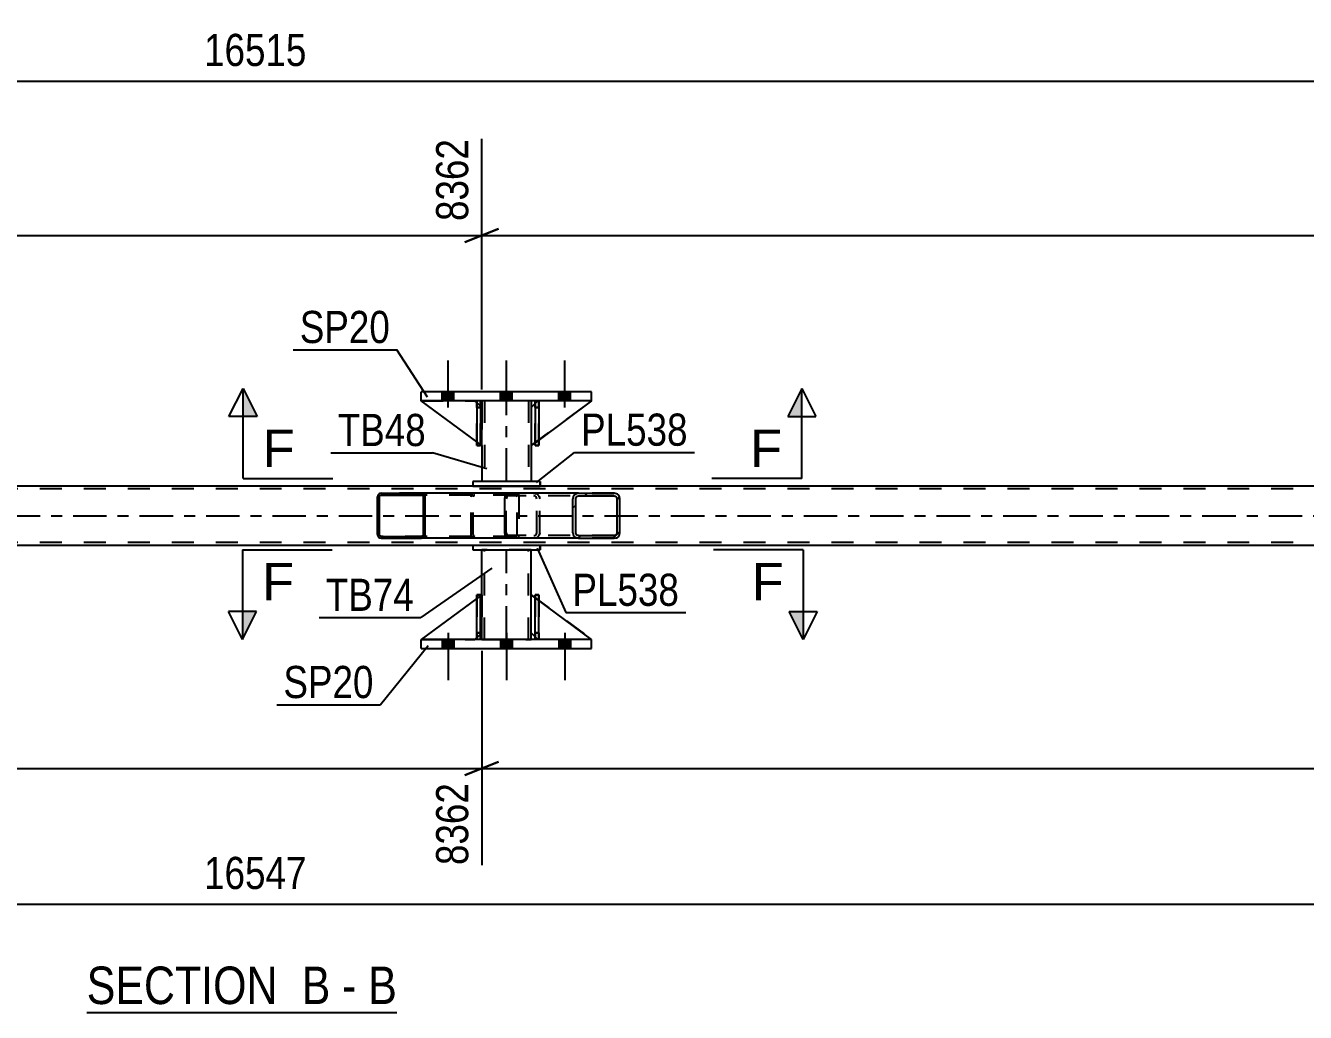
# Model space of a CAD drawing. Header units: millimetres. Extents: x -80 to 761, y -429 to 165.
# Drawn here: x 314.9 to 428.9, y -264.5 to -176.5 of the extents above; entities that cross this region are included whole.
import ezdxf

# ---------------------------------------------------------------- set-up
doc = ezdxf.new("R2010")
doc.units = ezdxf.units.MM
doc.linetypes.add('DXK_LINE_DOT2', pattern=[3.9198, 1.9599, -1.9599])
doc.linetypes.add('DXK_LINE_DOT3', pattern=[5.9187, 2.979, -0.9799, 0.9799, -0.9799])
doc.styles.add('Arial', font='ARIAL.TTF', dxfattribs={"height": 0.2})
doc.styles.add('Arial Narrow', font='ARIALN.TTF', dxfattribs={"height": 0.2})

# ---------------------------------------------------------------- blocks, each defined once
blk = doc.blocks.new('Unknown-814185468-12 - 5375')
at = {"color": 6, "linetype": 'Continuous'}
blk.add_line((320.31, -264.47), (347.96, -264.47), dxfattribs=at)
at = {"color": 0, "linetype": 'Continuous'}
for points in [[(338.42, -263.72), (338.42, -260.22), (320.31, -260.22), (320.31, -263.72)], [(342.02, -263.72), (342.02, -260.22), (339.47, -260.22), (339.47, -263.72)], [(344.35, -263.72), (344.35, -260.22), (343.07, -260.22), (343.07, -263.72)], [(347.96, -263.72), (347.96, -260.22), (345.4, -260.22), (345.4, -263.72)]]:
    blk.add_wipeout(points, dxfattribs=at)
at = {"color": 7, "linetype": 'Continuous', "style": 'Arial Narrow'}
for s, p in [('SECTION ', (320.31, -263.72)), ('B', (339.47, -263.72)), ('B', (345.4, -263.72)), ('-', (343.07, -263.72))]:
    blk.add_text(s, height=3.34, dxfattribs=at).set_placement(p)
blk = doc.blocks.new('Part-814185468-5410 - 5375')
at = {"color": 7, "linetype": 'DXK_LINE_DOT2'}
for p, q in [((355.51, -227.24), (350.11, -231.24)), ((355.51, -230.64), (355.51, -227.24)), ((355.51, -227.24), (355.51, -230.64)), ((350.11, -231.24), (354.91, -231.24)), ((354.91, -231.24), (355.51, -230.64)), ((355.51, -230.64), (354.91, -231.24)), ((355.51, -230.64), (355.51, -230.64))]:
    blk.add_line(p, q, dxfattribs=at)
blk = doc.blocks.new('Part-814185468-5475 - 5375')
at = {"color": 7, "linetype": 'DXK_LINE_DOT2'}
for p, q in [((355.39, -227.24), (355.07, -227.24)), ((355.07, -230.64), (355.07, -227.24)), ((355.07, -231.24), (355.07, -227.24)), ((355.39, -227.24), (355.39, -230.64)), ((355.39, -231.24), (355.39, -227.24)), ((355.39, -230.64), (355.07, -230.64)), ((355.07, -231.24), (355.07, -230.64)), ((355.39, -231.24), (355.07, -231.24)), ((355.39, -230.64), (355.39, -231.24)), ((355.39, -231.24), (355.39, -231.24))]:
    blk.add_line(p, q, dxfattribs=at)
blk = doc.blocks.new('Part-814185468-5414 - 5375')
at = {"linetype": 'Continuous'}
h = blk.add_hatch(dxfattribs=at)
h.set_pattern_fill('', scale=0.7, style=0, pattern_type=0)
h.set_pattern_definition([(45, (367.787, -218.5008), (-1.57154, 1.57154), [])])
h.paths.add_polyline_path([(367.83, -218.68), (367.79, -218.5), (367.68, -218.35), (367.51, -218.24), (367.32, -218.2), (364.14, -218.2), (363.95, -218.24), (363.78, -218.35), (363.67, -218.5), (363.64, -218.68), (363.64, -221.72), (363.67, -221.91), (363.78, -222.06), (363.95, -222.17), (364.14, -222.2), (367.32, -222.2), (367.51, -222.17), (367.68, -222.06), (367.79, -221.91), (367.83, -221.72)])
h.paths.add_polyline_path([(367.55, -221.82), (367.5, -221.89), (367.42, -221.95), (367.32, -221.96), (364.14, -221.96), (364.04, -221.95), (363.96, -221.89), (363.91, -221.82), (363.89, -221.72), (363.89, -218.68), (363.91, -218.59), (363.96, -218.51), (364.04, -218.46), (364.14, -218.44), (367.32, -218.44), (367.42, -218.46), (367.5, -218.51), (367.55, -218.59), (367.57, -218.68), (367.57, -221.72)])
at = {"color": 2, "linetype": 'Continuous'}
for p, q in [((357.57, -218.68), (357.59, -218.5)), ((357.57, -221.72), (357.57, -218.68)), ((357.59, -218.5), (357.65, -218.35)), ((357.65, -218.35), (357.73, -218.24)), ((357.73, -218.24), (357.84, -218.2)), ((364.14, -218.2), (357.84, -218.2)), ((363.67, -218.5), (363.64, -218.68)), ((363.64, -221.72), (363.64, -218.68)), ((363.89, -218.68), (363.91, -218.59)), ((363.89, -221.72), (363.89, -218.68)), ((363.91, -218.59), (363.96, -218.51)), ((364.14, -218.2), (363.95, -218.24)), ((363.96, -218.51), (364.04, -218.46)), ((364.04, -218.46), (364.14, -218.44)), ((364.14, -218.2), (367.32, -218.2)), ((364.14, -218.44), (367.32, -218.44)), ((367.51, -218.24), (367.32, -218.2)), ((367.32, -218.44), (367.42, -218.46)), ((367.42, -218.46), (367.5, -218.51)), ((367.5, -218.51), (367.55, -218.59)), ((367.55, -218.59), (367.57, -218.68)), ((367.57, -221.72), (367.57, -218.68)), ((367.83, -218.68), (367.79, -218.5)), ((367.83, -221.72), (367.83, -218.68)), ((357.59, -221.91), (357.57, -221.72)), ((357.65, -222.06), (357.59, -221.91)), ((357.73, -222.17), (357.65, -222.06)), ((357.84, -222.2), (357.73, -222.17)), ((364.14, -222.2), (357.84, -222.2)), ((363.64, -221.72), (363.67, -221.91)), ((363.91, -221.82), (363.89, -221.72)), ((363.96, -221.89), (363.91, -221.82)), ((363.95, -222.17), (364.14, -222.2)), ((364.04, -221.95), (363.96, -221.89)), ((364.14, -221.96), (364.04, -221.95)), ((364.14, -221.96), (367.32, -221.96)), ((364.14, -222.2), (367.32, -222.2)), ((367.42, -221.95), (367.32, -221.96)), ((367.32, -222.2), (367.51, -222.17)), ((367.5, -221.89), (367.42, -221.95)), ((367.55, -221.82), (367.5, -221.89)), ((367.57, -221.72), (367.55, -221.82)), ((367.79, -221.91), (367.83, -221.72))]:
    blk.add_line(p, q, dxfattribs=at)
at = {"color": 7, "linetype": 'DXK_LINE_DOT2'}
for p, q in [((357.71, -218.59), (357.7, -218.68)), ((357.7, -221.72), (357.7, -218.68)), ((357.74, -218.51), (357.71, -218.59)), ((357.79, -218.46), (357.74, -218.51)), ((357.84, -218.44), (357.79, -218.46)), ((367.32, -218.44), (357.84, -218.44)), ((358.83, -218.44), (358.83, -218.2)), ((360.17, -218.2), (360.36, -218.24)), ((360.27, -218.46), (360.17, -218.44)), ((360.35, -218.51), (360.27, -218.46)), ((360.4, -218.59), (360.35, -218.51)), ((360.42, -218.68), (360.4, -218.59)), ((360.42, -221.72), (360.42, -218.68)), ((360.64, -218.5), (360.68, -218.68)), ((360.68, -221.72), (360.68, -218.68)), ((367.32, -218.2), (364.14, -218.2)), ((357.7, -221.72), (357.71, -221.82)), ((357.71, -221.82), (357.74, -221.89)), ((357.74, -221.89), (357.79, -221.95)), ((357.79, -221.95), (357.84, -221.96)), ((367.32, -221.96), (357.84, -221.96)), ((358.83, -222.2), (358.83, -221.96)), ((360.17, -221.96), (360.27, -221.95)), ((360.36, -222.17), (360.17, -222.2)), ((360.27, -221.95), (360.35, -221.89)), ((360.35, -221.89), (360.4, -221.82)), ((360.4, -221.82), (360.42, -221.72)), ((360.68, -221.72), (360.64, -221.91)), ((367.32, -222.2), (364.14, -222.2))]:
    blk.add_line(p, q, dxfattribs=at)
for centre, start, end in [((360.19, -218.7), 23.8494, 68.8059), ((360.19, -221.71), 291.1941, 336.1506)]:
    blk.add_arc(centre, 0.492, start, end, dxfattribs=at)
at = {"color": 2, "linetype": 'Continuous'}
for centre, start, end in [((364.12, -218.7), 111.1941, 156.1506), ((367.34, -218.7), 23.8494, 68.8059), ((364.12, -221.71), 203.8494, 248.8059), ((367.34, -221.71), 291.1941, 336.1506)]:
    blk.add_arc(centre, 0.492, start, end, dxfattribs=at)
blk = doc.blocks.new('Part-814185468-5417 - 5375')
at = {"color": 2, "linetype": 'Continuous'}
for p, q in [((355.07, -227.58), (350.11, -231.24)), ((355.51, -227.24), (355.39, -227.34)), ((355.51, -230.64), (355.51, -227.24)), ((355.07, -231.09), (354.91, -231.24)), ((355.51, -230.64), (355.39, -230.77)), ((355.51, -230.64), (355.51, -230.64))]:
    blk.add_line(p, q, dxfattribs=at)
at = {"color": 7, "linetype": 'DXK_LINE_DOT2'}
for p, q in [((355.39, -227.34), (355.07, -227.58)), ((355.51, -230.64), (355.51, -227.24)), ((350.11, -231.24), (354.91, -231.24)), ((355.51, -230.64), (354.91, -231.24)), ((355.39, -230.77), (355.07, -231.09))]:
    blk.add_line(p, q, dxfattribs=at)
blk = doc.blocks.new('Part-814185468-5418 - 5375')
at = {"color": 7, "linetype": 'DXK_LINE_DOT2'}
for p, q in [((359.91, -230.64), (359.91, -227.24)), ((359.91, -227.24), (365.31, -231.24)), ((360.51, -231.24), (359.91, -230.64)), ((365.31, -231.24), (360.51, -231.24))]:
    blk.add_line(p, q, dxfattribs=at)
blk = doc.blocks.new('Part-814185468-5419 - 5375')
at = {"color": 2, "linetype": 'Continuous'}
for p, q in [((359.91, -230.64), (359.91, -227.24)), ((360.27, -227.51), (359.91, -227.24)), ((365.31, -231.24), (360.59, -227.74)), ((360.27, -231), (359.91, -230.64))]:
    blk.add_line(p, q, dxfattribs=at)
at = {"color": 7, "linetype": 'DXK_LINE_DOT2'}
for p, q in [((360.59, -227.74), (360.27, -227.51)), ((360.51, -231.24), (360.27, -231)), ((365.31, -231.24), (360.51, -231.24)), ((365.31, -231.24), (365.31, -231.24)), ((365.31, -231.24), (365.31, -231.24))]:
    blk.add_line(p, q, dxfattribs=at)
blk = doc.blocks.new('Part-814185468-5488 - 5375')
at = {"color": 7, "linetype": 'DXK_LINE_DOT2'}
for p, q in [((355.07, -210.55), (355.07, -209.95)), ((355.07, -209.95), (355.07, -209.95)), ((355.07, -209.95), (355.07, -213.95)), ((355.39, -209.95), (355.07, -209.95)), ((355.07, -213.95), (355.07, -210.55)), ((355.07, -210.55), (355.39, -210.55)), ((355.39, -210.55), (355.39, -209.95)), ((355.39, -213.95), (355.39, -209.95)), ((355.39, -210.55), (355.39, -213.95)), ((355.07, -213.95), (355.39, -213.95))]:
    blk.add_line(p, q, dxfattribs=at)
blk = doc.blocks.new('Part-814185468-5424 - 5375')
at = {"color": 2, "linetype": 'Continuous'}
for p, q in [((350.11, -232.04), (350.11, -231.24)), ((365.31, -231.24), (350.11, -231.24)), ((365.31, -232.04), (365.31, -231.24)), ((350.11, -232.04), (365.31, -232.04))]:
    blk.add_line(p, q, dxfattribs=at)
at = {"color": 7, "linetype": 'DXK_LINE_DOT2'}
for p, q in [((350.11, -232.04), (350.11, -231.24)), ((365.31, -232.04), (365.31, -231.24))]:
    blk.add_line(p, q, dxfattribs=at)
blk = doc.blocks.new('Part-814185468-5429 - 5375')
at = {"color": 2, "linetype": 'Continuous'}
for p, q in [((350.11, -209.95), (350.11, -209.15)), ((365.31, -209.15), (350.11, -209.15)), ((365.31, -209.95), (365.31, -209.15)), ((365.31, -209.95), (350.11, -209.95))]:
    blk.add_line(p, q, dxfattribs=at)
at = {"color": 7, "linetype": 'DXK_LINE_DOT2'}
for p, q in [((350.11, -209.95), (350.11, -209.15)), ((365.31, -209.95), (365.31, -209.15))]:
    blk.add_line(p, q, dxfattribs=at)
blk = doc.blocks.new('Part-814185468-5436 - 5375')
at = {"color": 2, "linetype": 'Continuous'}
for p, q in [((355.39, -209.95), (355.07, -209.95)), ((355.07, -209.95), (355.07, -213.95)), ((355.39, -209.95), (355.39, -209.95)), ((355.39, -209.95), (355.39, -213.95)), ((355.39, -213.95), (355.07, -213.95))]:
    blk.add_line(p, q, dxfattribs=at)
at = {"color": 7, "linetype": 'DXK_LINE_DOT2'}
for p, q in [((355.07, -210.55), (355.07, -209.95)), ((355.39, -210.55), (355.07, -210.55)), ((355.07, -210.55), (355.07, -213.95)), ((355.39, -210.55), (355.39, -209.95)), ((355.39, -209.95), (355.39, -209.95)), ((355.39, -213.95), (355.39, -210.55))]:
    blk.add_line(p, q, dxfattribs=at)
blk = doc.blocks.new('Part-814185468-5441 - 5375')
at = {"color": 2, "linetype": 'Continuous'}
for p, q in [((355.51, -227.24), (355.51, -223.24)), ((359.91, -227.24), (359.91, -223.24)), ((355.51, -231.24), (355.51, -230.64)), ((359.91, -231.24), (359.91, -230.64))]:
    blk.add_line(p, q, dxfattribs=at)
at = {"color": 7, "linetype": 'DXK_LINE_DOT2'}
for p, q in [((359.91, -223.24), (355.51, -223.24)), ((355.75, -231.24), (355.75, -223.24)), ((359.67, -231.24), (359.67, -223.24)), ((355.51, -230.64), (355.51, -227.24)), ((359.91, -230.64), (359.91, -227.24)), ((355.51, -231.24), (359.91, -231.24))]:
    blk.add_line(p, q, dxfattribs=at)
at = {"color": 7, "linetype": 'DXK_LINE_DOT3'}
blk.add_line((357.71, -231.24), (357.71, -223.24), dxfattribs=at)
blk = doc.blocks.new('Part-814185468-5446 - 5375')
at = {"color": 2, "linetype": 'Continuous'}
for p, q in [((354.71, -222.84), (354.71, -223.24)), ((360.71, -222.84), (354.71, -222.84)), ((354.71, -223.24), (360.71, -223.24)), ((360.71, -222.84), (360.71, -223.24)), ((360.71, -222.84), (360.71, -222.84)), ((360.71, -223.24), (360.71, -223.24))]:
    blk.add_line(p, q, dxfattribs=at)
at = {"color": 7, "linetype": 'DXK_LINE_DOT2'}
for p, q in [((354.71, -222.84), (354.71, -223.24)), ((360.71, -223.24), (360.71, -222.84)), ((360.71, -222.84), (360.71, -222.84)), ((360.71, -223.24), (360.71, -223.24))]:
    blk.add_line(p, q, dxfattribs=at)
blk = doc.blocks.new('Part-814185468-5451 - 5375')
at = {"color": 2, "linetype": 'Continuous'}
for p, q in [((354.71, -217.15), (354.71, -217.55)), ((360.71, -217.15), (354.71, -217.15)), ((354.71, -217.55), (360.71, -217.55)), ((360.71, -217.15), (360.71, -217.55)), ((360.71, -217.15), (360.71, -217.15)), ((360.71, -217.55), (360.71, -217.55))]:
    blk.add_line(p, q, dxfattribs=at)
at = {"color": 7, "linetype": 'DXK_LINE_DOT2'}
for p, q in [((354.71, -217.15), (354.71, -217.55)), ((360.71, -217.55), (360.71, -217.15)), ((360.71, -217.15), (360.71, -217.15)), ((360.71, -217.55), (360.71, -217.55))]:
    blk.add_line(p, q, dxfattribs=at)
blk = doc.blocks.new('Part-814185468-5520 - 5375')
at = {"color": 2, "linetype": 'Continuous'}
for p, q in [((355.07, -213.62), (350.11, -209.95)), ((355.07, -210.11), (354.91, -209.95)), ((355.51, -210.55), (355.39, -210.43)), ((355.51, -210.55), (355.51, -210.55)), ((355.51, -213.95), (355.51, -210.55)), ((355.39, -213.86), (355.51, -213.95)), ((355.51, -213.95), (355.51, -213.95))]:
    blk.add_line(p, q, dxfattribs=at)
at = {"color": 7, "linetype": 'DXK_LINE_DOT2'}
for p, q in [((354.91, -209.95), (350.11, -209.95)), ((354.91, -209.95), (355.51, -210.55)), ((355.39, -210.43), (355.07, -210.11)), ((355.51, -210.55), (355.51, -213.95)), ((355.39, -213.86), (355.07, -213.62))]:
    blk.add_line(p, q, dxfattribs=at)
blk = doc.blocks.new('Part-814185468-5456 - 5375')
at = {"color": 2, "linetype": 'Continuous'}
for p, q in [((355.51, -209.95), (355.51, -210.55)), ((359.91, -209.95), (359.91, -210.56)), ((355.51, -213.95), (355.51, -217.15)), ((359.91, -213.95), (359.91, -217.15))]:
    blk.add_line(p, q, dxfattribs=at)
at = {"color": 7, "linetype": 'DXK_LINE_DOT2'}
for p, q in [((359.91, -209.95), (355.51, -209.95)), ((355.51, -210.55), (355.51, -213.95)), ((355.75, -209.95), (355.75, -217.15)), ((359.67, -209.95), (359.67, -217.15)), ((359.91, -210.56), (359.91, -213.95)), ((359.91, -217.15), (355.51, -217.15))]:
    blk.add_line(p, q, dxfattribs=at)
at = {"color": 7, "linetype": 'DXK_LINE_DOT3'}
blk.add_line((357.71, -217.15), (357.71, -209.95), dxfattribs=at)
blk = doc.blocks.new('Part-814185468-5521 - 5375')
at = {"color": 7, "linetype": 'DXK_LINE_DOT2'}
for p, q in [((360.51, -209.95), (359.91, -210.55)), ((359.91, -213.95), (365.31, -209.95)), ((359.91, -210.55), (359.91, -213.95)), ((365.31, -209.95), (360.51, -209.95))]:
    blk.add_line(p, q, dxfattribs=at)
blk = doc.blocks.new('Part-814185468-5485 - 5375')
at = {"color": 2, "linetype": 'Continuous'}
for p, q in [((355.07, -231.24), (355.07, -227.24)), ((355.07, -227.24), (355.39, -227.24)), ((355.39, -231.24), (355.39, -227.24)), ((355.07, -231.24), (355.07, -231.24)), ((355.39, -231.24), (355.07, -231.24))]:
    blk.add_line(p, q, dxfattribs=at)
at = {"color": 7, "linetype": 'DXK_LINE_DOT2'}
for p, q in [((355.07, -227.24), (355.07, -230.64)), ((355.39, -230.64), (355.39, -227.24)), ((355.07, -230.64), (355.07, -231.24)), ((355.07, -230.64), (355.39, -230.64)), ((355.39, -231.24), (355.39, -230.64)), ((355.39, -231.24), (355.39, -231.24))]:
    blk.add_line(p, q, dxfattribs=at)
blk = doc.blocks.new('Part-814185468-5518 - 5375')
at = {"color": 2, "linetype": 'Continuous'}
for p, q in [((360.59, -209.95), (360.27, -209.95)), ((360.27, -209.95), (360.27, -213.95)), ((360.59, -209.95), (360.59, -209.95)), ((360.59, -209.95), (360.59, -213.95)), ((360.59, -213.95), (360.27, -213.95))]:
    blk.add_line(p, q, dxfattribs=at)
at = {"color": 7, "linetype": 'DXK_LINE_DOT2'}
for p, q in [((360.27, -210.55), (360.27, -209.95)), ((360.59, -210.55), (360.27, -210.55)), ((360.27, -210.55), (360.27, -213.95)), ((360.59, -210.55), (360.59, -209.95)), ((360.59, -209.95), (360.59, -209.95)), ((360.59, -213.95), (360.59, -210.55))]:
    blk.add_line(p, q, dxfattribs=at)
blk = doc.blocks.new('Part-814185468-5519 - 5375')
at = {"color": 7, "linetype": 'DXK_LINE_DOT2'}
for p, q in [((355.51, -213.95), (350.11, -209.95)), ((350.11, -209.95), (354.91, -209.95)), ((354.91, -209.95), (355.51, -210.55)), ((355.51, -210.55), (354.91, -209.95)), ((355.51, -210.55), (355.51, -213.95)), ((355.51, -210.55), (355.51, -210.55)), ((355.51, -210.55), (355.51, -213.95))]:
    blk.add_line(p, q, dxfattribs=at)
blk = doc.blocks.new('Part-814185468-5551 - 5375')
at = {"color": 2, "linetype": 'Continuous'}
for p, q in [((623.83, -217.56), (46.85, -217.56)), ((354.71, -222.84), (190.45, -222.84)), ((524.98, -222.84), (360.71, -222.84))]:
    blk.add_line(p, q, dxfattribs=at)
at = {"color": 7, "linetype": 'DXK_LINE_DOT2'}
for p, q in [((623.83, -217.8), (46.85, -217.8)), ((623.83, -222.6), (46.85, -222.6)), ((360.71, -222.84), (354.71, -222.84))]:
    blk.add_line(p, q, dxfattribs=at)
at = {"color": 7, "linetype": 'DXK_LINE_DOT3'}
blk.add_line((46.85, -220.2), (623.83, -220.2), dxfattribs=at)
blk = doc.blocks.new('Part-814185468-5597 - 5375')
at = {"color": 2, "linetype": 'Continuous'}
for p, q in [((360.27, -210.2), (359.91, -210.55)), ((359.91, -210.55), (359.91, -213.95)), ((365.31, -209.95), (360.59, -213.46)), ((360.27, -213.69), (359.91, -213.95))]:
    blk.add_line(p, q, dxfattribs=at)
at = {"color": 7, "linetype": 'DXK_LINE_DOT2'}
for p, q in [((360.51, -209.95), (360.27, -210.2)), ((365.31, -209.95), (360.51, -209.95)), ((360.59, -213.46), (360.27, -213.69))]:
    blk.add_line(p, q, dxfattribs=at)
blk = doc.blocks.new('Part-814185468-5599 - 5375')
at = {"color": 7, "linetype": 'DXK_LINE_DOT2'}
for p, q in [((360.59, -227.24), (360.27, -227.24)), ((360.27, -230.64), (360.27, -227.24)), ((360.27, -231.24), (360.27, -227.24)), ((360.59, -227.24), (360.59, -230.64)), ((360.59, -231.24), (360.59, -227.24)), ((360.59, -230.64), (360.27, -230.64)), ((360.27, -231.24), (360.27, -230.64)), ((360.59, -231.24), (360.27, -231.24)), ((360.59, -230.64), (360.59, -231.24)), ((360.59, -231.24), (360.59, -231.24))]:
    blk.add_line(p, q, dxfattribs=at)
blk = doc.blocks.new('Part-814185468-5601 - 5375')
at = {"color": 2, "linetype": 'Continuous'}
for p, q in [((360.27, -231.24), (360.27, -227.24)), ((360.27, -227.24), (360.59, -227.24)), ((360.59, -231.24), (360.59, -227.24)), ((360.27, -231.24), (360.27, -231.24)), ((360.59, -231.24), (360.27, -231.24))]:
    blk.add_line(p, q, dxfattribs=at)
at = {"color": 7, "linetype": 'DXK_LINE_DOT2'}
for p, q in [((360.27, -227.24), (360.27, -230.64)), ((360.59, -230.64), (360.59, -227.24)), ((360.27, -230.64), (360.27, -231.24)), ((360.27, -230.64), (360.59, -230.64)), ((360.59, -231.24), (360.59, -230.64)), ((360.59, -231.24), (360.59, -231.24))]:
    blk.add_line(p, q, dxfattribs=at)
blk = doc.blocks.new('Bolt-814185468-5659 - 5375')
at = {"linetype": 'Continuous'}
for points in [[(351.99, -209.95), (353.03, -209.95), (353.03, -209.15), (351.99, -209.15)], [(351.99, -209.95), (353.03, -209.95), (353.03, -209.15), (351.99, -209.15)], [(351.99, -209.95), (353.03, -209.95), (353.03, -209.15), (351.99, -209.15)], [(357.19, -209.95), (358.23, -209.95), (358.23, -209.15), (357.19, -209.15)], [(357.19, -209.95), (358.23, -209.95), (358.23, -209.15), (357.19, -209.15)], [(362.39, -209.95), (363.43, -209.95), (363.43, -209.15), (362.39, -209.15)], [(362.39, -209.95), (363.43, -209.95), (363.43, -209.15), (362.39, -209.15)], [(362.39, -209.95), (363.43, -209.95), (363.43, -209.15), (362.39, -209.15)]]:
    blk.add_hatch(color=1, dxfattribs=at).paths.add_polyline_path(points)
at = {"color": 1, "linetype": 'Continuous'}
for p, q in [((352.51, -210.55), (352.51, -206.35)), ((352.51, -210.55), (352.51, -206.35)), ((352.51, -210.55), (352.51, -206.35)), ((357.71, -210.55), (357.71, -206.35)), ((357.71, -210.55), (357.71, -206.35)), ((362.91, -210.55), (362.91, -206.35)), ((362.91, -210.55), (362.91, -206.35)), ((362.91, -210.55), (362.91, -206.35)), ((351.99, -209.95), (351.99, -209.15)), ((351.99, -209.95), (351.99, -209.15)), ((351.99, -209.95), (351.99, -209.15)), ((353.03, -209.95), (353.03, -209.15)), ((353.03, -209.95), (353.03, -209.15)), ((353.03, -209.95), (353.03, -209.15)), ((357.19, -209.95), (357.19, -209.15)), ((357.19, -209.95), (357.19, -209.15)), ((358.23, -209.95), (358.23, -209.15)), ((358.23, -209.95), (358.23, -209.15)), ((362.39, -209.95), (362.39, -209.15)), ((362.39, -209.95), (362.39, -209.15)), ((362.39, -209.95), (362.39, -209.15)), ((363.43, -209.95), (363.43, -209.15)), ((363.43, -209.95), (363.43, -209.15)), ((363.43, -209.95), (363.43, -209.15))]:
    blk.add_line(p, q, dxfattribs=at)
blk = doc.blocks.new('Part-814185468-5616 - 5375')
at = {"color": 7, "linetype": 'DXK_LINE_DOT2'}
for p, q in [((360.27, -210.55), (360.27, -209.95)), ((360.27, -209.95), (360.27, -209.95)), ((360.27, -209.95), (360.27, -213.95)), ((360.59, -209.95), (360.27, -209.95)), ((360.27, -213.95), (360.27, -210.55)), ((360.27, -210.55), (360.59, -210.55)), ((360.59, -210.55), (360.59, -209.95)), ((360.59, -213.95), (360.59, -209.95)), ((360.59, -210.55), (360.59, -213.95)), ((360.27, -213.95), (360.59, -213.95))]:
    blk.add_line(p, q, dxfattribs=at)
blk = doc.blocks.new('Part-814185468-5641 - 5375')
at = {"linetype": 'Continuous'}
h = blk.add_hatch(dxfattribs=at)
h.set_pattern_fill('', scale=0.7, style=0, pattern_type=0)
h.set_pattern_definition([(45, (350.455, -218.402), (-1.57154, 1.57154), [])])
h.paths.add_polyline_path([(350.48, -218.52), (350.45, -218.4), (350.38, -218.3), (350.27, -218.23), (350.14, -218.2), (346.56, -218.2), (346.43, -218.23), (346.32, -218.3), (346.25, -218.4), (346.22, -218.52), (346.22, -221.88), (346.25, -222.01), (346.32, -222.11), (346.43, -222.18), (346.56, -222.2), (350.14, -222.2), (350.27, -222.18), (350.38, -222.11), (350.45, -222.01), (350.48, -221.88)])
h.paths.add_polyline_path([(350.3, -221.95), (350.26, -222), (350.21, -222.03), (350.14, -222.04), (346.56, -222.04), (346.5, -222.03), (346.44, -222), (346.41, -221.95), (346.39, -221.88), (346.39, -218.52), (346.41, -218.46), (346.44, -218.41), (346.5, -218.38), (346.56, -218.36), (350.14, -218.36), (350.21, -218.38), (350.26, -218.41), (350.3, -218.46), (350.31, -218.52), (350.31, -221.88)])
at = {"color": 2, "linetype": 'Continuous'}
for p, q in [((346.25, -218.4), (346.22, -218.52)), ((346.22, -221.88), (346.22, -218.52)), ((346.39, -218.52), (346.41, -218.46)), ((346.39, -221.88), (346.39, -218.52)), ((346.41, -218.46), (346.44, -218.41)), ((346.56, -218.2), (346.43, -218.23)), ((346.44, -218.41), (346.5, -218.38)), ((346.5, -218.38), (346.56, -218.36)), ((346.56, -218.2), (350.14, -218.2)), ((346.56, -218.36), (350.14, -218.36)), ((357.84, -218.2), (350.14, -218.2)), ((350.27, -218.23), (350.14, -218.2)), ((350.14, -218.36), (350.21, -218.38)), ((350.21, -218.38), (350.26, -218.41)), ((350.26, -218.41), (350.3, -218.46)), ((350.3, -218.46), (350.31, -218.52)), ((350.31, -221.88), (350.31, -218.52)), ((350.48, -218.52), (350.45, -218.4)), ((350.48, -221.88), (350.48, -218.52)), ((346.22, -221.88), (346.25, -222.01)), ((346.41, -221.95), (346.39, -221.88)), ((346.44, -222), (346.41, -221.95)), ((346.43, -222.18), (346.56, -222.2)), ((346.5, -222.03), (346.44, -222)), ((346.56, -222.04), (346.5, -222.03)), ((346.56, -222.04), (350.14, -222.04)), ((346.56, -222.2), (350.14, -222.2)), ((350.21, -222.03), (350.14, -222.04)), ((350.14, -222.2), (350.27, -222.18)), ((357.84, -222.2), (350.14, -222.2)), ((350.26, -222), (350.21, -222.03)), ((350.3, -221.95), (350.26, -222)), ((350.31, -221.88), (350.3, -221.95)), ((350.45, -222.01), (350.48, -221.88))]:
    blk.add_line(p, q, dxfattribs=at)
at = {"color": 7, "linetype": 'DXK_LINE_DOT2'}
for p, q in [((350.14, -218.2), (346.56, -218.2)), ((358.49, -218.36), (346.56, -218.36)), ((354.57, -218.52), (354.6, -218.4)), ((354.57, -221.88), (354.57, -218.52)), ((354.76, -218.46), (354.74, -218.52)), ((354.74, -221.88), (354.74, -218.52)), ((354.79, -218.41), (354.76, -218.46)), ((354.78, -218.23), (354.91, -218.2)), ((354.79, -218.41), (354.81, -218.4)), ((354.81, -218.4), (354.85, -218.38)), ((354.85, -218.38), (354.91, -218.36)), ((358.49, -218.2), (357.84, -218.2)), ((358.49, -218.2), (358.62, -218.23)), ((358.55, -218.38), (358.49, -218.36)), ((358.61, -218.41), (358.55, -218.38)), ((358.65, -218.46), (358.61, -218.41)), ((358.66, -218.52), (358.65, -218.46)), ((358.66, -221.88), (358.66, -218.52)), ((358.8, -218.4), (358.83, -218.5)), ((358.83, -218.5), (358.83, -218.52)), ((358.83, -218.52), (358.83, -221.88)), ((358.49, -222.04), (346.56, -222.04)), ((350.14, -222.2), (346.56, -222.2)), ((354.6, -222.01), (354.57, -221.88)), ((354.74, -221.88), (354.76, -221.95)), ((354.76, -221.95), (354.79, -222)), ((354.91, -222.2), (354.78, -222.18)), ((354.79, -222), (354.81, -222.01)), ((354.81, -222.01), (354.85, -222.03)), ((354.85, -222.03), (354.91, -222.04)), ((358.49, -222.2), (357.84, -222.2)), ((358.49, -222.04), (358.55, -222.03)), ((358.62, -222.18), (358.49, -222.2)), ((358.55, -222.03), (358.61, -222)), ((358.61, -222), (358.65, -221.95)), ((358.65, -221.95), (358.66, -221.88)), ((358.83, -221.91), (358.8, -222.01)), ((358.83, -221.88), (358.83, -221.91))]:
    blk.add_line(p, q, dxfattribs=at)
at = {"color": 2, "linetype": 'Continuous'}
for centre, start, end in [((346.55, -218.54), 110.7583, 155.68), ((350.15, -218.54), 24.32, 69.2417), ((346.55, -221.87), 204.32, 249.2417), ((350.15, -221.87), 290.7583, 335.68)]:
    blk.add_arc(centre, 0.331, start, end, dxfattribs=at)
at = {"color": 7, "linetype": 'DXK_LINE_DOT2'}
for centre, start, end in [((354.9, -218.54), 110.7583, 155.68), ((358.5, -218.54), 24.32, 69.2417), ((354.9, -221.87), 204.32, 249.2417)]:
    blk.add_arc(centre, 0.331, start, end, dxfattribs=at)
blk = doc.blocks.new('Bolt-814185468-5658 - 5375')
at = {"linetype": 'Continuous'}
for points in [[(353.03, -231.24), (351.99, -231.24), (351.99, -232.04), (353.03, -232.04)], [(353.03, -231.24), (351.99, -231.24), (351.99, -232.04), (353.03, -232.04)], [(353.03, -231.24), (351.99, -231.24), (351.99, -232.04), (353.03, -232.04)], [(358.23, -231.24), (357.19, -231.24), (357.19, -232.04), (358.23, -232.04)], [(358.23, -231.24), (357.19, -231.24), (357.19, -232.04), (358.23, -232.04)], [(363.43, -231.24), (362.39, -231.24), (362.39, -232.04), (363.43, -232.04)], [(363.43, -231.24), (362.39, -231.24), (362.39, -232.04), (363.43, -232.04)], [(363.43, -231.24), (362.39, -231.24), (362.39, -232.04), (363.43, -232.04)]]:
    blk.add_hatch(color=1, dxfattribs=at).paths.add_polyline_path(points)
at = {"color": 1, "linetype": 'Continuous'}
for p, q in [((351.99, -231.24), (351.99, -232.04)), ((351.99, -231.24), (351.99, -232.04)), ((351.99, -231.24), (351.99, -232.04)), ((352.51, -230.64), (352.51, -234.84)), ((352.51, -230.64), (352.51, -234.84)), ((352.51, -230.64), (352.51, -234.84)), ((353.03, -231.24), (353.03, -232.04)), ((353.03, -231.24), (353.03, -232.04)), ((353.03, -231.24), (353.03, -232.04)), ((357.19, -231.24), (357.19, -232.04)), ((357.19, -231.24), (357.19, -232.04)), ((357.71, -230.64), (357.71, -234.84)), ((357.71, -230.64), (357.71, -234.84)), ((358.23, -231.24), (358.23, -232.04)), ((358.23, -231.24), (358.23, -232.04)), ((362.39, -231.24), (362.39, -232.04)), ((362.39, -231.24), (362.39, -232.04)), ((362.39, -231.24), (362.39, -232.04)), ((362.91, -230.64), (362.91, -234.84)), ((362.91, -230.64), (362.91, -234.84)), ((362.91, -230.64), (362.91, -234.84)), ((363.43, -231.24), (363.43, -232.04)), ((363.43, -231.24), (363.43, -232.04)), ((363.43, -231.24), (363.43, -232.04))]:
    blk.add_line(p, q, dxfattribs=at)
blk = doc.blocks.new('StraightDimension-814185468-5689 - 5375')
at = {"color": 7, "linetype": 'Continuous'}
for p, q in [((525.78, -208.95), (525.78, -184.79)), ((355.51, -208.95), (355.51, -186.62)), ((357.01, -194.63), (354.01, -195.83)), ((524.28, -195.83), (527.28, -194.63)), ((355.51, -195.23), (525.78, -195.23))]:
    blk.add_line(p, q, dxfattribs=at)
at = {"color": 0}
blk.add_wipeout([(444.9, -194.48), (444.9, -190.28), (436.39, -190.28), (436.39, -194.48)], dxfattribs=at)
at = {"color": 3, "style": 'Arial Narrow'}
blk.add_text('4257', height=2.863, dxfattribs=at).set_placement((436.99, -193.88))
at = {"color": 0, "linetype": 'Continuous'}
blk.add_wipeout([(525.18, -184.19), (520.98, -184.19), (520.98, -194.53), (525.18, -194.53)], dxfattribs=at)
at = {"color": 3, "linetype": 'Continuous', "style": 'Arial Narrow'}
blk.add_text('12618', height=2.863, rotation=90.0002, dxfattribs=at).set_placement((524.58, -193.93))
blk = doc.blocks.new('StraightDimension-814185468-5697 - 5375')
at = {"color": 7, "linetype": 'Continuous'}
for p, q in [((185.25, -208.95), (185.25, -186.62)), ((355.51, -208.95), (355.51, -186.62)), ((186.75, -194.63), (183.75, -195.83)), ((354.01, -195.83), (357.01, -194.63)), ((185.25, -195.23), (355.51, -195.23))]:
    blk.add_line(p, q, dxfattribs=at)
at = {"color": 0}
blk.add_wipeout([(274.64, -194.48), (274.64, -190.28), (266.12, -190.28), (266.12, -194.48)], dxfattribs=at)
at = {"color": 3, "style": 'Arial Narrow'}
blk.add_text('4257', height=2.863, dxfattribs=at).set_placement((266.72, -193.88))
at = {"color": 0, "linetype": 'Continuous'}
blk.add_wipeout([(354.91, -186.02), (350.71, -186.02), (350.71, -194.53), (354.91, -194.53)], dxfattribs=at)
at = {"color": 3, "linetype": 'Continuous', "style": 'Arial Narrow'}
blk.add_text('8362', height=2.863, rotation=90.0002, dxfattribs=at).set_placement((354.31, -193.93))
blk = doc.blocks.new('StraightDimension-814185468-9405 - 5375')
at = {"color": 7, "linetype": 'Continuous'}
blk.add_line((36.63, -181.47), (634.05, -181.47), dxfattribs=at)
at = {"color": 0}
blk.add_wipeout([(340.51, -180.72), (340.51, -176.52), (330.17, -176.52), (330.17, -180.72)], dxfattribs=at)
at = {"color": 3, "style": 'Arial Narrow'}
blk.add_text('16515', height=2.863, dxfattribs=at).set_placement((330.77, -180.12))
blk = doc.blocks.new('StraightDimension-814185468-5769 - 5375')
at = {"color": 7, "linetype": 'Continuous'}
blk.add_line((35.99, -254.82), (634.69, -254.82), dxfattribs=at)
at = {"color": 0}
blk.add_wipeout([(340.51, -254.07), (340.51, -249.87), (330.17, -249.87), (330.17, -254.07)], dxfattribs=at)
at = {"color": 3, "style": 'Arial Narrow'}
blk.add_text('16547', height=2.863, dxfattribs=at).set_placement((330.77, -253.47))
blk = doc.blocks.new('StraightDimension-814185468-10334 - 5375')
at = {"color": 7, "linetype": 'Continuous'}
for p, q in [((355.51, -232.24), (355.51, -251.33)), ((525.78, -232.24), (525.78, -253.16)), ((357.01, -242.12), (354.01, -243.32)), ((355.51, -242.72), (525.78, -242.72)), ((524.28, -243.32), (527.28, -242.12))]:
    blk.add_line(p, q, dxfattribs=at)
at = {"color": 0}
blk.add_wipeout([(444.9, -241.97), (444.9, -237.77), (436.39, -237.77), (436.39, -241.97)], dxfattribs=at)
at = {"color": 3, "style": 'Arial Narrow'}
blk.add_text('4257', height=2.863, dxfattribs=at).set_placement((436.99, -241.37))
at = {"color": 0, "linetype": 'Continuous'}
blk.add_wipeout([(525.18, -243.42), (520.98, -243.42), (520.98, -253.76), (525.18, -253.76)], dxfattribs=at)
at = {"color": 3, "linetype": 'Continuous', "style": 'Arial Narrow'}
blk.add_text('12618', height=2.863, rotation=90.0002, dxfattribs=at).set_placement((524.58, -253.16))
blk = doc.blocks.new('StraightDimension-814185468-10335 - 5375')
at = {"color": 7, "linetype": 'Continuous'}
for p, q in [((185.25, -232.24), (185.25, -251.33)), ((355.51, -232.24), (355.51, -251.33)), ((186.75, -242.12), (183.75, -243.32)), ((185.25, -242.72), (355.51, -242.72)), ((354.01, -243.32), (357.01, -242.12))]:
    blk.add_line(p, q, dxfattribs=at)
at = {"color": 0}
blk.add_wipeout([(274.64, -241.97), (274.64, -237.77), (266.12, -237.77), (266.12, -241.97)], dxfattribs=at)
at = {"color": 3, "style": 'Arial Narrow'}
blk.add_text('4257', height=2.863, dxfattribs=at).set_placement((266.72, -241.37))
at = {"color": 0, "linetype": 'Continuous'}
blk.add_wipeout([(354.91, -243.42), (350.71, -243.42), (350.71, -251.93), (354.91, -251.93)], dxfattribs=at)
at = {"color": 3, "linetype": 'Continuous', "style": 'Arial Narrow'}
blk.add_text('8362', height=2.863, rotation=90.0002, dxfattribs=at).set_placement((354.31, -251.33))
blk = doc.blocks.new('Mark-814185468-5420 - 5375')
at = {"color": 30, "linetype": 'Continuous'}
for p in [(350.75, -231.8), (337.24, -237.05)]:
    blk.add_line(p, (346.48, -237.05), dxfattribs=at)
at = {"color": 0}
blk.add_wipeout([(345.88, -236.45), (345.88, -233.45), (337.84, -233.45), (337.84, -236.45)], dxfattribs=at)
blk.add_wipeout([(345.88, -236.45), (345.88, -233.45), (337.84, -233.45), (337.84, -236.45)], dxfattribs=at)
at = {"color": 3, "style": 'Arial Narrow'}
blk.add_text('SP20', height=2.863, dxfattribs=at).set_placement((337.84, -236.45))
blk = doc.blocks.new('Mark-814185468-5425 - 5375')
at = {"color": 30, "linetype": 'Continuous'}
for p in [(338.7, -205.41), (350.69, -209.62)]:
    blk.add_line(p, (347.94, -205.41), dxfattribs=at)
at = {"color": 0}
blk.add_wipeout([(347.34, -204.81), (347.34, -201.81), (339.3, -201.81), (339.3, -204.81)], dxfattribs=at)
blk.add_wipeout([(347.34, -204.81), (347.34, -201.81), (339.3, -201.81), (339.3, -204.81)], dxfattribs=at)
at = {"color": 3, "style": 'Arial Narrow'}
blk.add_text('SP20', height=2.863, dxfattribs=at).set_placement((339.3, -204.81))
blk = doc.blocks.new('Mark-814185468-5437 - 5375')
at = {"color": 30, "linetype": 'Continuous'}
for p in [(356.41, -224.86), (341.02, -229.28)]:
    blk.add_line(p, (350.08, -229.28), dxfattribs=at)
at = {"color": 0}
blk.add_wipeout([(349.48, -228.68), (349.48, -225.68), (341.62, -225.68), (341.62, -228.68)], dxfattribs=at)
blk.add_wipeout([(349.48, -228.68), (349.48, -225.68), (341.62, -225.68), (341.62, -228.68)], dxfattribs=at)
at = {"color": 3, "style": 'Arial Narrow'}
blk.add_text('TB74', height=2.863, dxfattribs=at).set_placement((341.62, -228.68))
blk = doc.blocks.new('Mark-814185468-5442 - 5375')
at = {"color": 30, "linetype": 'Continuous'}
for p, q in [((360.44, -223.08), (363, -228.83)), ((363, -228.83), (373.71, -228.83))]:
    blk.add_line(p, q, dxfattribs=at)
at = {"color": 0}
blk.add_wipeout([(373.11, -228.23), (373.11, -225.23), (363.6, -225.23), (363.6, -228.23)], dxfattribs=at)
blk.add_wipeout([(373.11, -228.23), (373.11, -225.23), (363.6, -225.23), (363.6, -228.23)], dxfattribs=at)
at = {"color": 3, "style": 'Arial Narrow'}
blk.add_text('PL538', height=2.863, dxfattribs=at).set_placement((363.6, -228.23))
blk = doc.blocks.new('Mark-814185468-5447 - 5375')
at = {"color": 30, "linetype": 'Continuous'}
for p, q in [((360.4, -217.25), (363.77, -214.56)), ((363.77, -214.56), (374.47, -214.56))]:
    blk.add_line(p, q, dxfattribs=at)
at = {"color": 0}
blk.add_wipeout([(373.87, -213.96), (373.87, -210.96), (364.37, -210.96), (364.37, -213.96)], dxfattribs=at)
blk.add_wipeout([(373.87, -213.96), (373.87, -210.96), (364.37, -210.96), (364.37, -213.96)], dxfattribs=at)
at = {"color": 3, "style": 'Arial Narrow'}
blk.add_text('PL538', height=2.863, dxfattribs=at).set_placement((364.37, -213.96))
blk = doc.blocks.new('Mark-814185468-5452 - 5375')
at = {"color": 30, "linetype": 'Continuous'}
for p in [(342.08, -214.59), (355.97, -216.03)]:
    blk.add_line(p, (351.13, -214.59), dxfattribs=at)
at = {"color": 0}
blk.add_wipeout([(350.53, -213.99), (350.53, -210.99), (342.68, -210.99), (342.68, -213.99)], dxfattribs=at)
blk.add_wipeout([(350.53, -213.99), (350.53, -210.99), (342.68, -210.99), (342.68, -213.99)], dxfattribs=at)
at = {"color": 3, "style": 'Arial Narrow'}
blk.add_text('TB48', height=2.863, dxfattribs=at).set_placement((342.68, -213.99))
blk = doc.blocks.new('SectionMark-814185468-5813 - 5375')
at = {"linetype": 'Continuous'}
for points in [[(334.19, -228.74), (335.44, -228.74), (334.19, -231.24)], [(382.92, -228.74), (384.17, -228.74), (384.17, -231.24)]]:
    blk.add_hatch(color=6, dxfattribs=at).paths.add_polyline_path(points)
at = {"color": 6, "linetype": 'Continuous'}
for p, q in [((334.19, -223.24), (342.19, -223.24)), ((334.19, -223.24), (334.19, -231.24)), ((384.17, -223.24), (376.17, -223.24)), ((384.17, -223.24), (384.17, -231.24)), ((334.19, -231.24), (332.94, -228.74)), ((335.44, -228.74), (332.94, -228.74)), ((334.19, -231.24), (335.44, -228.74)), ((382.92, -228.74), (385.42, -228.74)), ((384.17, -231.24), (382.92, -228.74)), ((385.42, -228.74), (384.17, -231.24))]:
    blk.add_line(p, q, dxfattribs=at)
at = {"color": 0, "linetype": 'Continuous'}
for points in [[(338.8, -227.74), (338.8, -224.24), (335.94, -224.24), (335.94, -227.74)], [(382.42, -227.74), (382.42, -224.24), (379.57, -224.24), (379.57, -227.74)]]:
    blk.add_wipeout(points, dxfattribs=at)
at = {"color": 3, "linetype": 'Continuous', "style": 'Arial'}
for p in [(335.94, -227.74), (379.57, -227.74)]:
    blk.add_text('F', height=3.34, dxfattribs=at).set_placement(p)
blk = doc.blocks.new('SectionMark-814185468-5815 - 5375')
at = {"linetype": 'Continuous'}
for points in [[(335.49, -211.37), (334.24, -211.37), (334.24, -208.87)], [(384.03, -211.37), (382.78, -211.37), (384.03, -208.87)]]:
    blk.add_hatch(color=6, dxfattribs=at).paths.add_polyline_path(points)
at = {"color": 6, "linetype": 'Continuous'}
for p, q in [((332.99, -211.37), (334.24, -208.87)), ((334.24, -216.87), (334.24, -208.87)), ((334.24, -208.87), (335.49, -211.37)), ((384.03, -208.87), (382.78, -211.37)), ((384.03, -216.87), (384.03, -208.87)), ((384.03, -208.87), (385.28, -211.37)), ((335.49, -211.37), (332.99, -211.37)), ((382.78, -211.37), (385.28, -211.37)), ((334.24, -216.87), (342.24, -216.87)), ((384.03, -216.87), (376.03, -216.87))]:
    blk.add_line(p, q, dxfattribs=at)
at = {"color": 0, "linetype": 'Continuous'}
for points in [[(338.84, -215.87), (338.84, -212.37), (335.99, -212.37), (335.99, -215.87)], [(382.28, -215.87), (382.28, -212.37), (379.43, -212.37), (379.43, -215.87)]]:
    blk.add_wipeout(points, dxfattribs=at)
at = {"color": 3, "linetype": 'Continuous', "style": 'Arial'}
for p in [(335.99, -215.87), (379.43, -215.87)]:
    blk.add_text('F', height=3.34, dxfattribs=at).set_placement(p)

msp = doc.modelspace()

# ---------------------------------------------------------------- block references
for name in ['Bolt-814185468-5659 - 5375', 'Part-814185468-5429 - 5375', 'Part-814185468-5520 - 5375', 'Part-814185468-5519 - 5375', 'Part-814185468-5488 - 5375', 'Part-814185468-5436 - 5375', 'Part-814185468-5456 - 5375', 'Part-814185468-5521 - 5375', 'Part-814185468-5597 - 5375', 'Part-814185468-5518 - 5375', 'Part-814185468-5616 - 5375', 'Part-814185468-5551 - 5375', 'Part-814185468-5451 - 5375', 'Part-814185468-5641 - 5375', 'Part-814185468-5414 - 5375', 'Part-814185468-5446 - 5375', 'Part-814185468-5441 - 5375', 'Part-814185468-5410 - 5375', 'Part-814185468-5417 - 5375', 'Part-814185468-5475 - 5375', 'Part-814185468-5485 - 5375', 'Part-814185468-5418 - 5375', 'Part-814185468-5419 - 5375', 'Part-814185468-5599 - 5375', 'Part-814185468-5601 - 5375', 'Part-814185468-5424 - 5375', 'Bolt-814185468-5658 - 5375', 'Unknown-814185468-12 - 5375']:
    msp.add_blockref(name, (0, 0))

# ---------------------------------------------------------------- next in the draw order: block references
for name in ['StraightDimension-814185468-5689 - 5375', 'StraightDimension-814185468-5769 - 5375']:
    msp.add_blockref(name, (0, 0))

# ---------------------------------------------------------------- next in the draw order: block references
for name in ['StraightDimension-814185468-5697 - 5375', 'Mark-814185468-5442 - 5375', 'Mark-814185468-5437 - 5375', 'StraightDimension-814185468-10334 - 5375']:
    msp.add_blockref(name, (0, 0))

# ---------------------------------------------------------------- next in the draw order: block references
for name in ['StraightDimension-814185468-9405 - 5375', 'StraightDimension-814185468-10335 - 5375']:
    msp.add_blockref(name, (0, 0))

# ---------------------------------------------------------------- next in the draw order: block references
for name in ['Mark-814185468-5425 - 5375', 'Mark-814185468-5452 - 5375', 'Mark-814185468-5447 - 5375', 'Mark-814185468-5420 - 5375']:
    msp.add_blockref(name, (0, 0))

# ---------------------------------------------------------------- next in the draw order: block references
for name in ['SectionMark-814185468-5815 - 5375', 'SectionMark-814185468-5813 - 5375']:
    msp.add_blockref(name, (0, 0))

doc.saveas('drawing.dxf')
